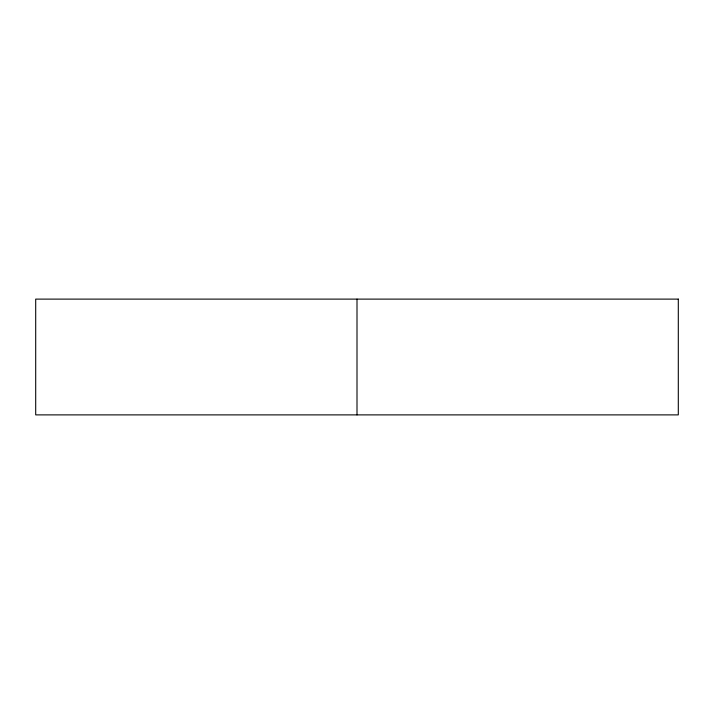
<?xml version="1.0" encoding="UTF-8"?>
<svg xmlns="http://www.w3.org/2000/svg" width="714" height="714" viewBox="0 0 714 714"><rect width="100%" height="100%" fill="white"/><g stroke="black" fill="none" stroke-linecap="round" stroke-linejoin="round"><path stroke-width="1.07" d="M357 299.112L357 414.888M678.3 299.112L35.7 299.112L35.7 414.888L678.3 414.888L678.3 299.112"/></g></svg>
